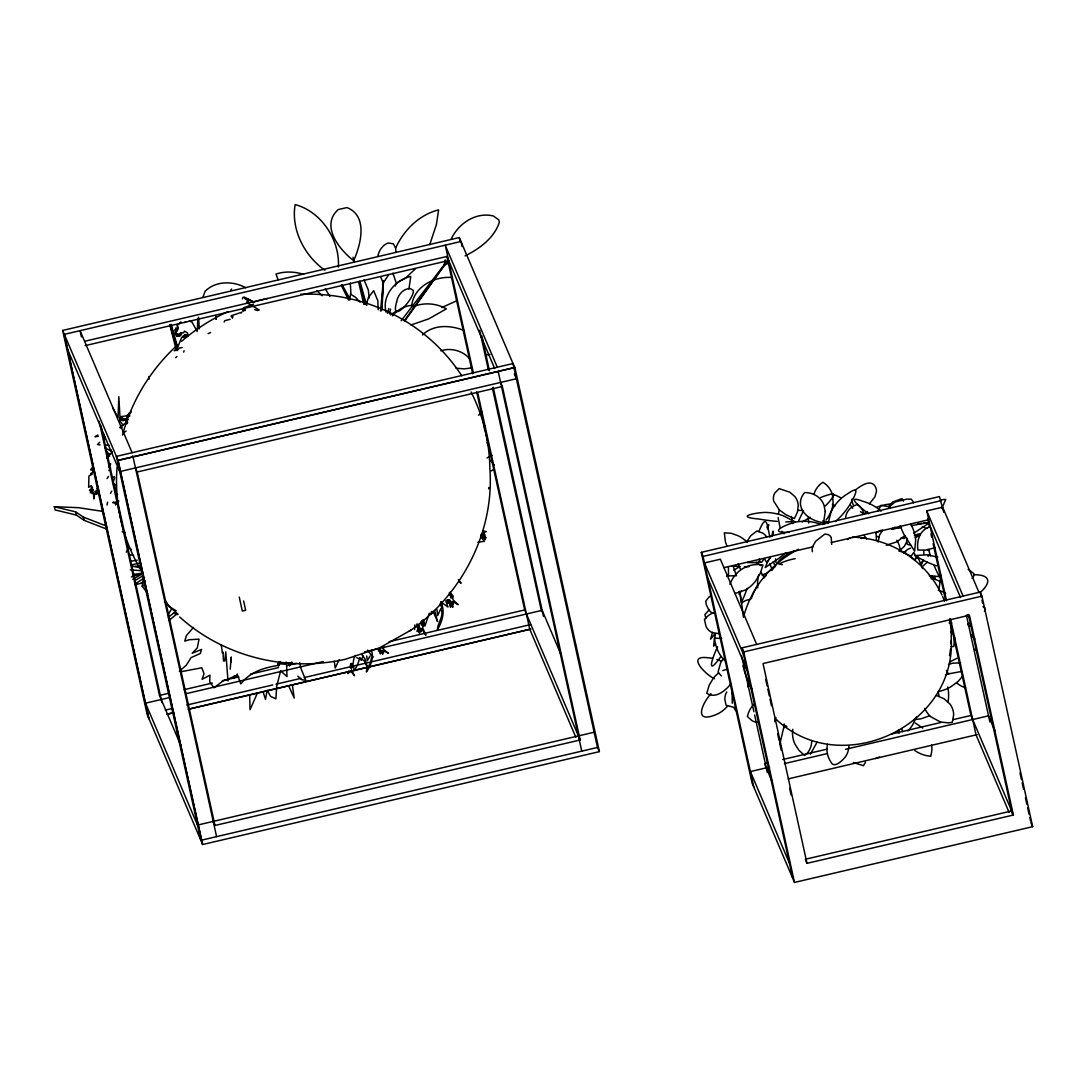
<?xml version="1.0" encoding="UTF-8"?>
<svg xmlns="http://www.w3.org/2000/svg" width="1087" height="1087" viewBox="0 0 1087 1087"><rect width="100%" height="100%" fill="white"/><g stroke="black" fill="none" stroke-linecap="round" stroke-linejoin="round"><path stroke-width="1.5" d="M215.946 319.279L215.946 316.235L216.286 319.062M876.502 540.416L876.04 533.269M199.315 328.831L198.581 317.2M231.205 662.037L231.259 656.996L230.199 669.171M115.67 501.949L115.602 504.966L118.334 500.822M289.359 662.771L289.291 665.923L291.859 662.024M414.636 629.522L414.786 624.93M728.439 567.414L728.494 576.069M704.498 619.59L705.952 626.248A26.862 17.637 -52.7 0 0 712.257 632.58L718.589 633.626M349.729 300.012L350.517 294.142L355.544 297.335L360.082 302.213M127.6 422.272L127.383 423.359L126.907 421.905L127.03 423.699L126.445 422.666L125.236 424.338L126.228 419.786L126.975 420.601L126.364 418.848L127.07 420.139L127.016 418.644L127.356 419.297L126.826 417.313L129.217 412.938L130.127 413.739L129.924 412.802L131.024 412.503L130.753 411.253M234.167 678.424L234.316 675.761M381.945 309.591L383.371 282.797L388.643 274.821M338.383 267.076C340.054 240.173 321.48 211.652 295.148 204.573C290.84 229.615 304.523 255.907 324.891 270.242M938.964 588.95L940.622 578.094M381.442 310.665L383.453 280.555M350.354 283.028L350.911 294.074M378.167 309.768L377.868 300.827L373.683 290.677L368.384 297.525L366.713 303.545M951.342 640.623C954.345 728.263 838.838 779.569 775.683 718.887M380.545 311.059L383.14 282.742L380.898 277.498M811.785 740.56L811.446 744.215A23.085 18.683 58.7 0 1 807.111 753.305L804.693 755.438M411.688 306.439C413.033 287.117 434.202 275.962 451.961 277.511M732.135 692.732L732.217 703.262M789.76 553.215L791.119 553.106M828.145 523.513L830.903 512.249A33.262 25.273 -40.2 0 1 848.132 493.444C863.16 482.886 852.113 500.496 849.246 505.659A31.401 11.427 -49 0 1 840.835 516.366L835.536 521.529M197.372 330.244L197.875 318.409M748.06 687.079L748.454 683.75L751.783 688.75M831.664 544.397L831.242 537.603A27.474 12.242 -45.2 0 0 824.761 534.125L815.644 541.272L812.614 546.584A25.354 14.579 -14.4 0 0 812.437 551.707M878.106 542.019L879.6 534.953L882.685 530.048M827.438 744.323L826.962 747.992A28.384 25.273 -7.1 0 0 830.876 761.946C834.123 769.229 842.697 760.139 845.55 756.674A25.463 21.726 49.9 0 0 848.947 745.696M449.013 262.85L444.121 265.269L445.181 259.875M107.069 505.061L107.545 502.167M279.345 661.698L278.639 666.032L280.5 661.575M371.455 657.635L370.585 662.907L366.93 668.722L366.387 672.011L369.784 666.82L372.855 656.63M147.764 593.624L142.166 586.178L143.171 580.499M771.729 536.557L772.966 531.095L773.142 535.008M348.438 671.236L347.922 673.668L349.036 671.304M286.126 661.983L285.636 664.252L277.47 663.654L278.123 665.448C264.1 667.581 249.684 672.092 240.838 683.954L237.618 675.122L222.93 681.046L213.922 687.772L209.709 681.807L209.94 675.19L202.073 679.293L204.016 673.777L201.815 667.771L181.352 671.671M417.082 623.856L416.403 626.982L418.169 624.454L418.509 625.215L417.191 631.615L419.242 625.596L418.631 631.778L419.895 628.191L419.419 633.245L420.778 628.218L421.036 631.588L421.838 629.156L425.9 635.216L422.598 627.661L424.175 624.577L422.299 625.881L423.645 622.375L421.158 624.862L422.897 620.133L421.022 621.669M429.297 613.231L424.908 626.071L423.454 619.617M845.604 517.466L846.243 514.613A22.419 17.569 14.2 0 1 854.3 505.686L857.439 504.395A25.436 18.588 -26.1 0 1 863.445 512.806M971.9 636.9L972.879 632.552M778.441 513.662L779.311 509.844L773.754 501.243A26.754 16.482 13.5 0 1 774.854 492.982L779.189 488.634L789.882 492.221L794.869 496.569A30.354 21.726 -21.4 0 1 798.252 505.238L797.518 511.828L794.448 518.513L785.996 514.803L779.243 509.857M906.966 542.427L907.292 544.329L910.77 545.239M984.469 611.438L985.202 608.272L983.015 606.614M389.472 313.926L390.586 309.048M408.929 288.938L410.764 276.451C395.355 279.59 381.455 296.072 386.143 312.173M378.358 651.059L378.928 648.722L380.477 653.939L380.151 649.116L382.76 654.265L382.203 650.379L383.507 652.58L383.344 650.637L388.521 653.341L383.466 649.36L383.711 646.697L382.651 648.246M377.828 256.437C378.86 250.621 382.42 245.118 388.127 242.999L393.385 243.773L395.586 248.108L396.008 251.763M242.496 298.979L242.917 297.403L244.371 297.077L253.733 302.159L247.999 298.911L244.779 298.395L248.855 300.99L247.197 301.031L246.79 302.621L259.182 309.931L257.47 310.542L254.63 309.578M244.969 310.665L245.173 309.917L243.406 310.692L245.268 309.51L242.686 310.814L244.67 309.333L242.523 310.569L245.023 308.11L242.537 309.7L244.466 308.11L243.379 307.852L253.584 304.088M387.475 313.287L388.861 308.477M395.288 286.058L396.212 282.851L392.855 273.109M798.741 520.456L803.51 510.632M905.199 535.877L904.343 538.581L901.123 537.929M767.408 528.839L768.808 524.722L766.865 527.304M779.827 743.97L783.523 728.521A32.107 8.397 -79.8 0 0 784.175 723.996M236.382 676.916L237.319 674.035M104.936 436.852L105.031 438.917L103.591 439.569M120.046 427.87L122.165 427.123M183.662 352.066L184.097 350.748M758.808 531.665C766.743 511.909 767.109 525.062 769.949 537.25M921.803 564.126L922.849 561.096M102.912 437.327L103.917 434.447L103.034 433.591M484.272 428.794L485.182 426.213M751.266 598.747L752.394 595.581A29.77 15.028 -56.3 0 1 757.34 586.056M878.228 510.741L880.973 505.346L889.682 506.882M770.099 557.536L766.865 562.536L764.378 558.827M202.956 297.159L205.198 291.194C215.933 280.528 233.257 280.894 245.947 287.797M747.258 588.271L744.717 594.874A29.675 2.717 -65.7 0 1 741.551 602.375M116.35 492.601L115.643 494.449L117.627 494.408M431.294 613.978L432.259 611.424M112.518 483.43L114.678 478.049L114.38 476.514L111.54 478.294M916.504 716.985L912.509 725.083A36.319 31.509 -67.9 0 1 907.876 731.007M712.583 632.226L710.558 639.183L714.906 633.911M257.184 693.574L250.024 709.757L249.67 694.77M810.386 754.174L817.044 742.272M429.745 244.602L436.403 224.561L438.618 209.886C419.324 214.669 403.943 230.009 395.777 247.754M339.144 659.7L335.19 668.07L334.293 661.236M175.714 357.705L176.936 356.468M747.014 541.557L750.655 535.782L756.932 530.972L762.653 533.078A29.988 19.009 -36.8 0 1 766.634 536.896M363.18 655.991L361.101 660.244L359.919 657.526L357.705 664.524L354.376 670.475L352.922 664.306L353.9 658.382L355.585 655.42M224.139 322.037L224.819 320.665L230.145 319.32M767.667 561.83L765.207 567.55L778.496 558.582A33.276 4.987 -38.9 0 0 786.023 552.644M771.756 570.566L779.297 560.389A28.982 17.12 -31.5 0 1 787.966 553.922L794.42 550.769M717.637 646.833C712.501 656.942 705.368 678.451 720.926 656.466M915.458 537.888L917.686 534.424L918.991 536.421M451.227 239.031C458.429 223.446 475.943 211.693 493.389 215.987L498.879 219.954L499.354 222.291C494.177 238.121 479.394 248.855 465.046 255.893M126.241 552.182L128.701 547.807L131.5 549.465M349.674 672.608L350.639 670.91L354.484 675.734L351.509 669.891M110.507 493.321L111.744 491.12M109.488 465.983L110.738 463.809L108.931 464.951M941.885 508.308L945.758 499.422L940.798 499.789M865.483 762.204L863.445 765.683L853.295 762.517M370.001 656.086L367.229 660.787L366.767 656.018M107.042 458.32L109.257 454.583L111.839 452.966L111.254 449.896M910.648 556.897L913.8 552.427L916.925 558.677M167.806 615.16L171.909 608.435M941.084 575.295L939.671 577.577L934.032 565.566M351.305 668.559L352.881 666.127L350.191 667.717L352.242 664.415L350.218 665.366L351.78 663.532L350.503 663.722M768.251 560.661L770.506 557.21M108.89 470.63L110.629 467.994L108.863 467.07M739.051 594.358L741.28 591.124M764.039 558.895L761.634 562.373L758.957 561.286M107.042 478.538L108.523 476.432M404.948 320.801L444.732 264.766M404.242 320.801L446.771 261.872M962.661 676.087L958.109 681.427L950.989 686.712A37.352 31.74 -14.7 0 1 938.163 691.645L939.086 696.183M230.716 290.297L231.653 289.02M126.377 422.911L122.491 425.017L120.711 427.531L119.611 427.273M401.157 320.706L444.474 264.454M888.541 506.528L892.848 501.936L901.938 498.62A25.803 21.142 -9.8 0 1 903.433 501.189M92.558 467.274L90.588 469.829L92.884 470.277L92.544 472.383L90.52 473.783L92.259 474.122L88.917 475.984L88.645 487.289L91.254 485.617L92.558 487.723L90.846 488.077L92.952 489.395L89.487 490.169L93.292 490.155L90.37 491.487L92.667 491.514L90.303 492.628L93.237 492.302L92.042 493.552L93.564 493.512L93.808 498.947L94.678 493.743L96.974 494.191L95.194 492.941L97.504 493.063L94.854 491.623L97.925 491.718L96.064 490.536L98.047 490.93L97.069 489.979L98.564 489.87L97.056 488.457M930.662 756.212L930.635 756.212A31.333 30.776 75.1 0 1 914.778 750.465M731.157 683.492C725.844 690.367 715.613 699.267 706.767 693.261L709.213 685.177L713.276 678.274A29.838 24.213 -87.8 0 1 718.684 673.016M241.246 312.879L241.79 312.227L231.259 315.76L231.354 316.915L232.944 316.616L232.387 318.287M715.545 643.884L713.67 646.14L714.404 638.64A34.295 21.427 -57.2 0 1 715.409 634.699M903.637 553.256L905.512 551.109A21.794 16.74 34.2 0 1 910.553 548.12M392.502 315.841C397.462 309.686 405.071 305.379 413.087 305.393M920.838 563.202L923.678 560.158M904.466 535.877L896.87 541.856L886.231 545.253M980.787 592.021C992.241 581.341 989.333 574.466 973.612 574.751M922.795 566.137L927.374 562.224M710.952 693.642C701.618 704.159 693.085 724.553 717.107 714.186A30.069 24.322 -65.9 0 0 727.651 705.993M825.128 506.026C827.37 504.3 840.387 489.979 829.49 494.558A36.143 25.395 -21.3 0 0 820.767 497.52M709.471 609.522L704.919 614.508L705.314 616.37A20.504 9.797 -38.2 0 0 706.156 617.878M415.356 268.829L405.628 278.014L396.551 283.055M99.746 442.232L97.49 444.447L100.099 445.018M869.41 503.825L874.953 496.786L876.435 491.637A29.322 16.142 -18.1 0 0 874.165 484.979C869.097 479.571 859.219 486.84 854.885 490.509M180.985 321.847L176.909 325.787L178.39 327.391L177.82 329.551L177.167 328.152L177.181 330.665L175.863 327.88L176.936 331.331L175.523 329.293L176.162 331.386L175.007 329.755L175.972 332.269L175.089 331.752L175.523 333.111L173.186 335.829L175.741 334.225L176.841 336.481L176.733 333.424L177.548 336.236L177.548 334.008L178.553 335.978L178.757 333.967L179.192 336.263L180.252 333.098L180.129 335.965L180.958 332.69L181.04 334.986L181.937 332.717L183.649 332.785L184.396 331.087L187.63 332.989L187.834 336.087L187.059 336.576L186.38 334.565L186.203 336.807L185.143 334.579L185.564 336.753L184.423 334.905L184.872 337.201L183.839 335.625L184.219 337.609L183.064 335.856L183.363 337.391L181.706 337.31L177.032 348.873L174.192 350.653L177.534 350.191L179.423 348.057L182.181 347.5M763.971 577.659L766.362 575.363M478.565 415.22L482.152 412.163M736.524 573.583C743.195 566.517 753.427 563.188 762.965 565.009L760.275 573.338L755.547 581.083A25.028 16.02 -51.7 0 1 745.764 589.888L734.785 593.57M179.355 671.263L186.298 665.217L191.081 657.608L200.225 653.532L201.666 649.387L192.209 653.26L197.29 647.92L199.03 639.156L189.179 639.74L184.763 641.126L186.366 635.637L193.5 627.389M409.242 631.139L411.199 629.971C462.423 593.815 494.544 531.516 489.87 468.511A187.738 180.741 -23.1 0 0 471.065 391.945M168.417 617.348L173.58 613.082L176.841 613.951L169.083 620.351M396.089 311.222L390.627 314.89M422.517 334.959C433.4 324.171 450.765 325.04 464.013 330.502M928.733 523.282L913.773 533.214M847.615 539.573L849.83 537.902M899.194 551.109L904.466 546.163L906.422 542.236A19.24 14.634 -7.4 0 0 906.938 538.16M134.883 584.779L141.025 583.284L143.701 581.396M862.765 514.45L867.521 511.461M134.734 584.235L144.503 577.808M184.613 322.499L185.646 321.847M97.884 434.963L95.045 436.757L98.387 436.295M113.945 501.8L112.654 502.615L115.263 503.172M116.839 502.316L118.904 501.012M123.633 432.612L126.065 431.091M783.836 727.801L786.037 726.429M927.265 527.902C919.126 531.733 916.626 541.774 917.89 550.022L926.042 550.09L935.377 547.603M457.056 300.637L441.77 307.553M956.845 658.301L949.467 662.105M901.49 527.399L891.625 529.138L894.873 527.195M134.842 580.621L143.294 575.607M810.25 517.371L802.152 521.937M742.299 602.443L744.744 601.016A23.737 17.161 -75.9 0 1 749.813 599.535M411.199 629.971L379.648 647.838L345.571 659.211C287.498 672.377 224.071 657.159 179.722 617.022M132.791 579.222L142.71 573.664M740.03 566.517L736.918 568.27A28.928 15.422 -37 0 0 733.874 570.267M492.058 455.304L486.976 457.953M142.166 586.178L145.074 584.711M141.025 583.284L145.373 581.165M208.093 333.668L210.579 332.527M915.403 537.521L919.629 535.633M929.48 715.803L921.504 718.656A33.439 32.08 35.1 0 1 914.371 719.377M106.784 457.274L109.583 456.214M735.804 710.667L734.241 708.629M412.911 306.874C423.536 302.2 436.322 303.11 446.349 308.871L428.713 318.885L411.09 324.945M875.483 758.536L879.505 757.041M822.465 524.586L825.441 523.499M762.069 575.118L766.892 573.066L772.028 569.099L769.813 563.773M131.378 576.898L142.519 573.365M948.489 664.47L952.552 663.206L960.65 662.853M920.186 533.663L914.371 535.293M440.914 350.775C451.268 347.378 463.646 350.938 470.318 359.593M861.026 538.527L864.192 537.63M486.827 442.939L487.642 442.722M820.603 524.355A33.548 24.267 -1.9 0 0 799.488 521.556C791.458 521.76 763.604 533.513 788.89 532.29M728.942 575.92L736.606 575.662M891.625 529.138L900.43 527.209M62.652 330.421L459.271 237.564L514.735 367.596L118.116 460.453L62.652 330.421L147.125 714.349L202.59 844.382L118.116 460.453M85.031 341.182L446.893 256.464L494.707 368.547M85.112 345.639L448.632 260.54M170.034 324.66L175.089 342.391L176.189 342.133L177.521 347.025M135.454 467.926L137.193 471.989L502.357 386.496L580.145 739.975L214.968 825.468L213.242 821.405M792.763 878.364L742.041 647.838L980.189 592.075L981.928 596.138L1032.65 826.677L794.488 882.427L752.027 782.871L701.305 552.345L939.453 496.582L943.747 512.262M701.305 552.345L703.031 556.408L941.193 500.645M946.505 600.649L926.749 510.904L942.633 507.181L978.979 592.415M99.175 421.253L159.504 695.435L169.423 693.112M184.287 689.634L212.386 683.057M222.291 680.734L238.814 676.875M250.39 674.157L278.476 667.581M286.737 665.652L296.656 663.328M389.187 641.67L524.681 609.943L580.145 739.975M169.504 697.569L145.509 703.18L197.508 825.087L594.141 732.23M186.026 693.696L323.165 661.589M364.485 651.915L542.141 610.323L561.232 655.081M723.942 567.672L813.117 546.802M831.27 542.549L928.692 519.735M165.306 710.096L171.923 708.547M186.787 705.055L272.728 684.946M276.03 684.171L300.827 678.37M304.129 677.595L530.538 624.59M167.045 714.159L173.648 712.61M188.527 709.118L530.619 629.033M166.868 714.349L173.444 712.8M188.268 709.335L530.85 629.128M742.041 647.838L743.766 651.901L981.928 596.138M597.483 747.462L200.864 840.319L116.377 456.391L513.01 363.534L597.483 747.462L599.222 751.525M767.83 763.02L764.528 763.781L772.205 781.798M782.694 759.528L827.275 749.092M891.666 734.024L941.206 722.42M952.769 719.716L970.922 715.463L1013.397 815.019L806.989 863.336L805.834 860.632M769.555 767.082L750.383 771.566L789.379 862.996M784.42 763.604L827.356 753.549M845.523 749.296L988.531 715.817L995.148 731.306M788.252 778.863L977.131 734.635M805.263 859.273L1011.657 810.956M130.848 564.982L139.082 563.202M471.255 367.963L464.285 368.873L455.969 368.18M127.492 419.677L122.559 420.587L128.103 419.786M911.341 525.646L929.412 522.439M130.644 561.3L137.152 560.213M923.502 523.064L926.423 522.602M292.009 663.206L285.623 662.975M132.75 574.52L142.492 573.107M477.845 542.25L484.489 541.299L481.161 537.331L481.147 534.981L482.927 537.685L481.364 534.07L485.345 539.587L481.854 533.513L485.984 537.983L483.117 533.337L484.911 535.076L483.511 532.671L486.337 531.597L482.614 530.864M967.634 623.775L970.08 623.422M486.976 354.824L489.979 354.444M893.256 503.539L885.919 504.599A36.741 19.756 -17.4 0 0 877.06 507.113M961.601 671.453L948.53 673.845A34.037 15.653 -21.1 0 0 945.473 674.823M120.29 418.862L122.6 418.644L119.896 418.318L122.532 417.462C119.094 416.525 120.888 416.634 125.644 416.008L128.266 414.854L129.163 415.193L128.334 415.995L129.978 415.968M109.176 445.29L104.882 444.814M120.725 419.867L127.79 419.405M119.828 419.691L127.274 419.025L119.774 419.283M950.84 646.602L953.829 646.493L954.603 637.186M140.264 566.055L132.668 566.327L140.875 567.808M938.489 576.545L929.331 575.73M949.073 622.878L951.723 622.837M744.378 566.68L749.025 566.667M785.738 521.909L794.651 521.624L783.292 515.768A35.192 21.686 12.5 0 0 765.656 512.412C756.538 512.48 733.508 516.801 758.658 518.988A32.841 4.715 7.3 0 0 772.748 520.972L777.354 521.407M823.348 521.502L829.327 521.869M107.192 529.287L84.052 520.306L76.335 515.075L55.057 509.925L54.35 506.705L78.658 507.697L103.238 511.461M734.839 707.623L726.089 705.259L724.852 699.525A24.417 17.147 30 0 1 726.782 691.984M130.318 569.846L141.989 570.77M114.692 488.552L116.119 488.688L116.363 485.196L113.809 484.014M747.245 562.522L755.954 562.713L760.193 561.721L759.134 559.044M782.436 564.669L778.781 564.004L782.64 562.305A34.376 19.539 -15.1 0 1 795.208 558.65M122.111 531.842L125.453 532.331M128.728 554.397L133.687 555.539M54.35 506.705L75.614 511.855L83.346 517.086L106.485 526.067M303.586 274.372C294.713 271.546 284.889 271.111 275.976 274.06L278.109 279.699M721.7 638.368L714.553 638.218A33.792 27.08 -88.5 0 0 722.013 657.594L724.621 660.475M930.445 577.061L933.516 578.053L932.198 576.192M937.741 557.087L926.586 554.75L914.982 555.647L924.181 560.756A32.107 6.563 19.7 0 0 936.505 565.879M176.148 610.745L169.096 606.655L165.917 601.233M936.22 695.435L944.168 698.792L950.024 704.145A24.96 21.21 -13.3 0 1 953.679 714.702L952.307 722.352L948.326 722.841L940.608 722.081L930.717 716.727A29.24 25.612 -68.9 0 1 924.752 708.357M356.658 657.717L363.928 660.366L367.243 666.847L364.811 658.532L361.754 654.632M189.247 321.032L191.951 322.024L197.223 331.562M430.995 612.09L433.876 613.163L437.558 621.547L434.596 610.554M173.58 613.082L177.792 614.685M876.788 536.299L879.247 537.25M922.279 526.692L925.39 527.942M104.692 447.599L111.907 451.567M967.919 624.998L970.705 626.166M841.025 497.887L837.099 495.93A34.866 23.235 13.8 0 0 832.927 494.286M973.707 649.129L976.126 650.352M927.252 549.465L929.48 550.62M714.607 678.736C706.346 675.394 685.258 654.537 708.289 657.812A31.74 22.759 37.4 0 1 712.515 658.369M915.186 722.977L922.754 728.073M756.022 562.074L760.968 565.634M968.164 569.303L973.952 573.637L973.87 575.403A26.862 11.359 19.6 0 1 972.023 578.311M860.496 511.664L863.757 513.947M441.118 602.103L448.007 607.022L445.792 600.934L447.545 599.807L448.265 603.312L448.537 599.63L449.067 600.133L450.602 607.266L449.733 599.983L451.676 606.424L451.2 602.062L452.803 607.293L451.825 601.464L453.306 604.562L452.926 601.641L458.13 604.671L452.899 599.657L452.817 595.54L452.002 598.135L451.594 593.787L450.806 597.932L450.208 592.13L449.474 594.929L449.434 592.551M105.548 450.847L110.018 454.719M316.793 290.609L322.187 295.732M803.66 754.636L798.918 750.275L794.828 743.888A27.365 26.183 11.4 0 1 792.817 729.35M881.109 511.162L878.065 508.648A34.2 22.46 15 0 0 862.779 501.256C843.947 494.055 861.909 508.621 866.257 512.004A32.121 7.636 30.6 0 0 868.595 513.703M721.306 675.869L718.031 672.16L720.627 662.825A25.314 17.297 72.4 0 1 724.01 658.396M297.838 676.182L301.466 679.633L305.855 680.326L301.031 668.722L299.672 662.567M458.755 581.029L461.078 583.271L458.374 579.575M492.642 462.845L490.223 460.344M950.595 631.792L952.348 633.599M760.886 572.102L764.256 577.713M781.906 531.23L784.026 533.799M850.55 505.333L852.806 508.2M123.334 425.479L120.236 421.348L118.823 396.701L118.062 417.653L112.803 408.128M864.206 535.646L866.692 539.003M367.678 650.108L372.705 657.363L371.645 650.461M325.312 288.734L329.837 296.534M946.424 670.407L948.638 674.144M364.023 279.835L368.33 289.984L369.2 297.933M439.827 604.032L442.137 607.973L441.118 601.818M342.011 284.631L350.136 299.251M341.794 285.365L348.791 298.871M775.493 566.68L773.237 561.653M440.806 602.28C445.588 611.071 442.232 621.71 437.382 629.726C437.613 622.471 444.501 616.112 440.914 608.53L437.653 615.555L436.92 609.399M341.209 285.079L348.587 300.134M289.142 686.957L294.21 698.044L292.321 684.756M926.749 510.904L963.109 596.124M930.132 526.271L960.541 597.551M967.81 614.603L969.128 617.701M1030.911 822.614L1032.65 826.677M1009.089 812.383L976.044 734.894L950.5 618.802M756.701 644.455L720.355 559.221L704.471 562.944L743.467 654.36M707.854 578.311L746.851 669.741M514.382 374.132L516.352 378.752L119.733 471.609L67.734 349.715M497.275 367.216L445.276 245.309L473.348 372.855M500.631 382.434L502.357 386.496M575.838 737.258L529.763 629.237L477.709 392.679M132.111 452.708L80.112 330.801L81.443 336.888M159.504 695.435L180.985 745.791M853.499 505.496L852.29 502.303A27.175 18.262 14.7 0 1 851.814 499.123M780.208 528.241L778.102 517.507M726.986 546.204L725.423 541.897L724.35 532.834L731.143 533.255L738.29 535.823A48.045 34.526 75.8 0 1 747.421 542.209M733.317 566.558L735.79 573.977M263.475 693.085L265.513 699.444L267.13 690.231L270.595 696.387L275.894 698.859L276.655 686.468L280.636 670.828L286.995 676.59L286.574 663.858M922.632 568.61L917.645 556.462L914.493 559.805L909.411 555.511L902.889 552.223A30.993 21.21 2.3 0 0 899.207 551.027M171.135 324.402L176.189 342.133M359.879 281.18L366.754 305.461M928.624 549.465L929.63 553.174A32.542 7.188 66.6 0 0 930.445 555.824M175.089 342.391L177.29 350.544M353.003 257.266L354.267 262.157M359.349 281.723L365.273 304.55M171.352 326.141L176.801 347.405M169.83 324.768L176.108 349.307M358.493 281.492L363.819 304.414M980.189 592.075L981.289 597.062M981.969 600.146L982.648 603.217M1019.973 772.857L1021.427 779.488M1022.16 782.803L1023.614 789.434M1025.449 797.736L1026.902 804.366M1027.636 807.682L1029.09 814.312M1029.824 817.628L1030.558 820.943M1013.397 815.019L969.427 615.228L763.033 663.546L806.989 863.336M968.422 614.468L1012.337 814.027M966.37 615.093L989.89 721.958M927.687 518.975L929.507 527.236M930.961 533.839L931.681 537.141M933.135 543.745L945.5 599.888M949.848 619.699L970.922 715.463M765.656 679.307L767.109 685.911M767.83 689.212L769.283 695.816M770.017 699.118L771.471 705.721M777.64 733.793L779.094 740.396M779.827 743.698L781.281 750.302M789.638 788.279L791.091 794.882M743.766 651.901L794.488 882.427M741.551 655.57L753.902 711.713M754.636 715.015L767.273 772.463M703.031 556.408L753.767 786.934M498.281 371.781L581.762 751.144M462.097 246.586L461.133 241.45L64.201 334.375L148.742 718.589M481.894 335.842L489.408 370.708M493.199 387.189L543.486 616.424M459.271 237.564L460.005 240.866M479.666 330.231L488.403 369.947M492.411 388.154L541.571 611.56M446.893 256.464L472.709 373.751M476.704 391.918L524.681 609.943M243.597 600.948L245.648 610.255L242.319 611.03L239.249 597.076M137.193 471.989L214.968 825.468M132.777 455.752L216.585 836.637M100.901 425.316L161.909 702.542M64.378 334.483L148.865 718.412M83.346 517.086L84.052 520.306M75.614 511.855L76.335 515.075M901.897 728.793L902.468 731.633M947.728 687.038L948.258 689.878A34.268 24.24 67.2 0 1 947.986 702.202M934.847 576.409L935.377 579.439M739.948 591.45L740.437 594.29M792.708 523.621L792.151 520.034A40.233 22.243 -79.4 0 0 791.35 516.597M900.607 551.422L899.248 545.334A28.316 21.55 33.5 0 0 896.816 540.293M221.245 645.08L222.441 653.192L222.984 652.078L223.514 660.964L224.724 660.991L225.783 651.847L227.998 681.019M740.668 595.703L741.579 603.285M775.547 558.867L775.982 562.4M743.291 616.329L741.592 602.959A31.278 6.943 80.7 0 0 738.943 591.342M808.402 517.14L808.66 523.037M898.99 730.817L899.139 733.182M148.865 376.537L148.946 379.254M488.783 487.465A3.995 3.723 -57.9 0 1 488.62 488.892M493.824 464.421A3.995 3.465 -55.4 0 1 494.164 464.978M494.109 468.348A3.995 3.465 -55.4 0 1 490.848 470.848M177.833 613.992A187.738 180.741 -23.1 0 1 164.531 601.356M141.052 570.362A187.738 180.741 -23.1 0 1 117.056 467.179M122.518 435.085A187.738 180.741 -23.1 0 1 177.806 344.661M181.556 341.318A187.738 180.741 -23.1 0 1 227.917 311.643M253.013 302.227A187.738 180.741 -23.1 0 1 267.565 298.49M300.678 294.278A187.738 180.741 -23.1 0 1 461.771 375.789M949.603 618.911A106.118 102.151 -23.1 0 1 951.016 643.993M950.541 649.034A106.118 102.151 -23.1 0 1 949.508 655.706M786.879 726.632A106.118 102.151 -23.1 0 1 784.053 724.798M750.968 687.5A106.118 102.151 -23.1 0 1 742.924 665.584M743.467 617.294A106.118 102.151 -23.1 0 1 798.293 549.302M852.276 537.087A106.118 102.151 -23.1 0 1 941.981 595.105M942.674 596.614A106.118 102.151 -23.1 0 1 944.603 601.233M932.157 578.094A15.761 12.473 57 0 1 934.494 578.705M903.256 552.604A20.599 15.463 -6.5 0 1 905.892 551.979M923.733 550.987A28.67 23.017 64.5 0 1 923.828 554.465M757.707 587.822A28.629 20.327 -76.1 0 1 758.712 574.806M929.344 554.737A23.479 12.623 5.9 0 1 927.999 556.327M726.496 576.572A28.928 15.422 -37 0 1 728.208 574.887M931.029 578.692A21.563 18.914 83.4 0 1 940.255 581.83M881.299 530.076A26.373 7.609 -25.1 0 1 875.714 533.038M740.668 569.534A31.931 21.251 84.8 0 1 738.1 563.8M798.198 510.387A29.743 26.034 8 0 1 802.192 510.537M822.995 520.632A29.743 26.034 8 0 1 825.318 523.554M795.154 522.29A28.058 15.463 10.6 0 1 791.553 520.646M814 494.041A25.504 22.351 9.5 0 1 822.9 482.288L822.9 482.288A28.873 24.104 -41.3 0 1 832.52 495.4L833.118 502.398A30.015 25.055 -41.3 0 1 826.134 519.953M889.084 508.308A25.68 17.052 15.7 0 1 895.729 501.814L906.966 499.11L911.3 499.191L912.591 500.903A28.004 13.859 -14.8 0 1 913.325 502.805M917.523 524.056A32.542 1.508 -9.7 0 1 922.048 523.295M774.732 721.686A34.037 23.996 -71.4 0 1 775.873 717.461M758.182 722.434A25.775 18.139 -70.3 0 1 755.098 721.999L752.218 720.844L747.367 716.55L748.454 712.909A28.86 23.112 69.9 0 1 754.269 704.05M970.582 635.107A34.01 24.892 29.5 0 1 974.876 638.925M931.668 744.84A26.713 25.558 36.9 0 1 930.635 756.212M898.46 729.839A32.923 32.297 80.1 0 1 898.107 732.733M713.208 613.326A25.436 15.938 -56.3 0 1 710.803 612.022L708.819 610.092L706.265 604.617L705.762 601.193L707.773 598.475A28.058 18.724 87.8 0 1 710.015 596.247M900.199 525.673A32.338 9.932 63.7 0 0 903.745 533.989L914.656 551.177L915.702 539.967A34.471 25.735 55.6 0 0 910.689 523.92M927.265 527.902A25.178 18.887 56.6 0 1 930.404 526.869M729.921 584.317A26.808 22.922 -65.5 0 1 736.524 573.583M722.841 670.638A29.838 24.213 -87.8 0 1 727.285 669.252M965.569 687.772A30.395 21.754 66 0 1 956.954 683.234M938.258 590.295A27.297 21.237 64.6 0 1 945.608 593.42M739.595 566.531A32.814 7.5 2.8 0 1 731.673 565.933M716.822 659.496A31.74 22.759 37.4 0 1 721.102 661.168M704.498 619.495A31.441 21.876 89.3 0 1 715.287 612.226M835.101 505.781A31.863 7.378 25.2 0 1 832.37 504.341M825.291 511.447L823.525 522.738C813.619 521.38 802.315 515.605 800.521 504.816A26.577 19.24 -0.8 0 1 804.747 492.506L808.429 492.832A30.749 23.71 -40.6 0 1 823.824 504.653L825.291 511.447M353.927 260.146L353.9 260.853C339.484 249.901 320.176 225.811 338.179 209.601L346.902 207.563C368.167 215.769 360.925 244.072 353.927 260.119M396.619 302.05C389.649 326.073 414.949 298.042 413.291 290.392L410.302 288.571C402.992 288.476 397.679 295.297 396.619 302.05M514.858 367.42L117.926 460.344L202.481 844.558L599.399 751.633L514.858 367.42"/></g></svg>
